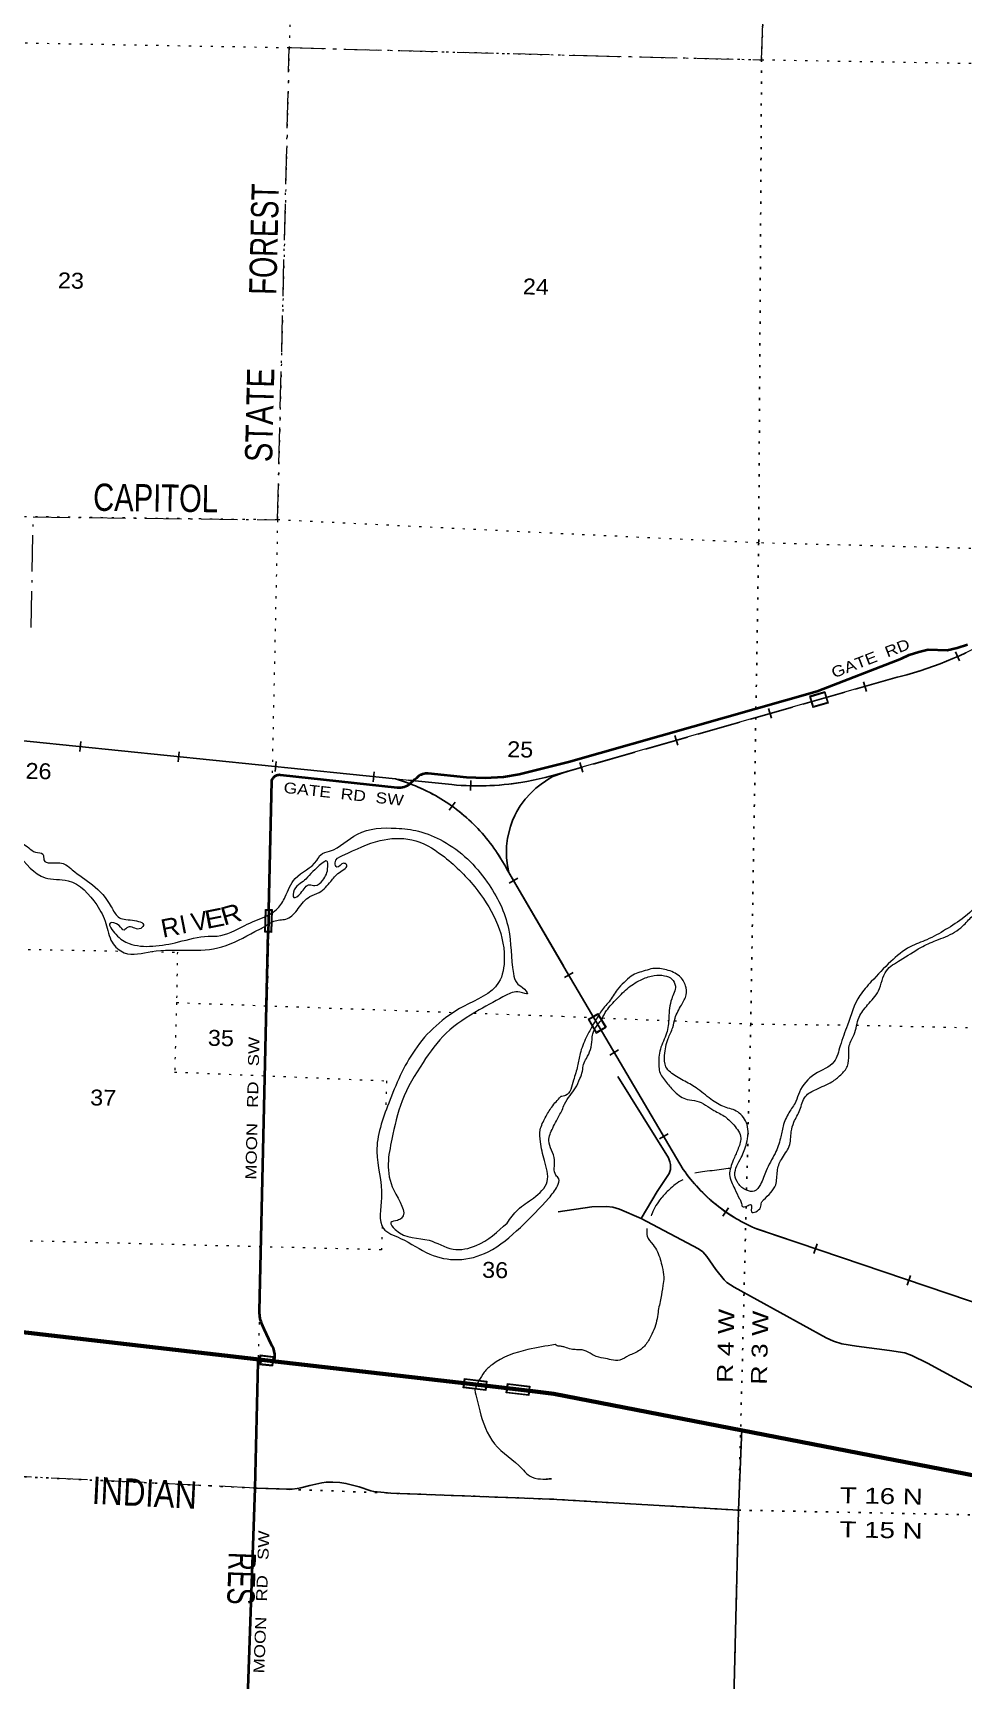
# Model space of a CAD drawing. Header units: feet. Extents: x -757852 to -501257, y -360805 to -170898.
# Drawn here: x -539806 to -529575, y -244232 to -226110 of the extents above; entities that cross this region are included whole.
import ezdxf
from ezdxf.enums import TextEntityAlignment as Align

# ---------------------------------------------------------------- set-up
doc = ezdxf.new("R2010")
doc.units = ezdxf.units.FT
doc.header["$LTSCALE"] = 80
doc.header["$PDMODE"] = 32
doc.header["$PDSIZE"] = 40
for name, pattern in [('DOT_DASHED', [7.7, 5, -1.2, 0.3, -1.2]), ('DOTTED', [1.5, 0.3, -1.2]), ('LONG_DASHED', [7.5, 6, -1.5])]:
    doc.linetypes.add(name, pattern=pattern)
for name, color, linetype, lineweight in [('20', 7, 'Continuous', 70), ('26', 7, 'Continuous', 40), ('27', 7, 'Continuous', 13), ('29', 7, 'Continuous', 25), ('34', 7, 'Continuous', 13), ('39', 7, 'Continuous', 13), ('41', 7, 'Continuous', 13), ('44', 7, 'DOT_DASHED', 13), ('55', 7, 'Continuous', 13), ('57', 7, 'Continuous', 13), ('6', 7, 'DOTTED', 25), ('61', 7, 'Continuous', 13), ('63', 7, 'Continuous', 25), ('7', 7, 'DOTTED', 13)]:
    doc.layers.add(name, color=color, linetype=linetype, lineweight=lineweight)

msp = doc.modelspace()

# ---------------------------------------------------------------- linework, layer by layer
at = {"layer": '20'}
for points in [[(-537162.3, -240724.1), (-537351.82, -240702.15), (-540589.23, -240327.29), (-542645.6, -240089.19)], [(-534078.02, -241081.22), (-534340.68, -241050.81), (-534811.65, -240996.27), (-537140.05, -240726.67), (-537162.3, -240724.1)], [(-526763.89, -242468.67), (-526956.25, -242457.31), (-527227.4, -242416.84), (-529039.16, -242063.61), (-534078.02, -241081.22)]]:
    msp.add_lwpolyline(points, dxfattribs=at)
at = {"layer": '26'}
msp.add_line((-537211.65, -235755), (-537217.38, -236004.94), dxfattribs=at)
for points in [[(-533914.3, -234129.08), (-531180.83, -233351.45), (-530251.7, -232991.87), (-530166.09, -232953.05), (-530063.12, -232917.99), (-529957.05, -232893.89), (-529748.29, -232899.15), (-529640.38, -232875.51), (-529526.48, -232838.25)], [(-537211.65, -235755), (-537179.2, -234340.24), (-537177.06, -234331.48), (-537174, -234323), (-537170.08, -234314.88), (-537165.33, -234307.21), (-537159.81, -234300.09), (-537153.57, -234293.58), (-537146.69, -234287.76), (-537139.23, -234282.69), (-537131.29, -234278.42), (-537122.94, -234275.02), (-537114.29, -234272.5), (-537105.41, -234270.9), (-537096.42, -234270.24), (-537087.41, -234270.52), (-537081.88, -234271.16), (-535800.69, -234410.18), (-535780.97, -234411.75), (-535761.2, -234411.25), (-535741.59, -234408.68), (-535722.36, -234404.08), (-535703.71, -234397.5), (-535685.85, -234389), (-535668.97, -234378.68), (-535655.92, -234368.87), (-535604.21, -234319.42), (-535585.03, -234303.71), (-535559.99, -234283.2), (-535535.03, -234268.54), (-535532.95, -234267.47), (-535518.32, -234261.79), (-535503.17, -234257.67), (-535487.68, -234255.16), (-535472.02, -234254.29), (-535458.57, -234254.84), (-535036.08, -234296.46), (-534833.5, -234305.29), (-534631.12, -234292.9), (-534459.64, -234265.53), (-533914.3, -234129.08)], [(-537162.3, -240724.1), (-537149.65, -240698.78), (-537149.49, -240698.38), (-537146.43, -240687.15), (-537144.57, -240675.67), (-537144.03, -240665.94), (-537146.23, -240641.32), (-537151.87, -240615.94), (-537153.07, -240610.75), (-537161.99, -240584.88), (-537174.36, -240558.31), (-537185.64, -240534.88), (-537264.01, -240372.03), (-537278.66, -240338.51), (-537289.65, -240313.36), (-537297.22, -240288.51), (-537302.05, -240272.69), (-537310.17, -240230.79), (-537311.11, -240221.05), (-537313.5, -240196.22), (-537312.93, -240171.05), (-537217.38, -236004.94)], [(-537451.6, -244635.71), (-537361.58, -242119.66), (-537327.44, -240732.97), (-537326.75, -240705.05)]]:
    msp.add_lwpolyline(points, dxfattribs=at)
at = {"layer": '29'}
for p, q in [((-532814.46, -238487.81), (-533373.26, -237592.36)), ((-537017.29, -242131.25), (-537359.57, -242119.7)), ((-534106.2, -242241.98), (-535867.95, -242174.72)), ((-532043.5, -242362.54), (-534106.2, -242241.98))]:
    msp.add_line(p, q, dxfattribs=at)
for points in [[(-533114.1, -239152.67), (-532941.53, -238855.02), (-532807.31, -238658.92), (-532794.53, -238614.16), (-532792.39, -238560.87), (-532798.79, -238531.03), (-532814.46, -238487.81)], [(-534030.36, -239079.69), (-533657.36, -239025.53), (-533497.57, -239021.27), (-533427.27, -239029.8), (-533352.7, -239051.11), (-533114.1, -239152.67)], [(-533114.1, -239152.67), (-532485.61, -239488.06), (-532436.6, -239522.16), (-532391.87, -239573.32), (-532293.87, -239714), (-532204.39, -239829.1), (-532174.56, -239856.8), (-532093.61, -239910.09), (-531079.52, -240468.54), (-531000.68, -240504.77), (-530909.08, -240532.48), (-530747.17, -240558.06), (-530384.99, -240604.95)], [(-530384.99, -240604.95), (-530214.55, -240632.65), (-530139.98, -240660.36), (-529965.29, -240745.62), (-529500.85, -240997.14), (-529415.63, -241044.03), (-529362.38, -241058.95), (-529290.99, -241066.1)], [(-532008, -241472.3), (-532043.5, -242362.54), (-532112.67, -245031.95), (-530130.09, -245046.52), (-527730.92, -245077.75)], [(-537017.29, -242131.25), (-536953.91, -242130.3), (-536898.65, -242123.92), (-536858.27, -242115.41), (-536760.5, -242089.9), (-536628.74, -242062.26), (-536581.98, -242055.88), (-536507.59, -242055.88), (-536428.96, -242060.13), (-536363.07, -242068.63), (-536218.55, -242106.91), (-536088.91, -242149.43), (-536057.03, -242157.94), (-535980.52, -242166.44), (-535867.95, -242174.72)]]:
    msp.add_lwpolyline(points, dxfattribs=at)
at = {"layer": '34'}
for p, q in [((-530298.99, -233198.25), (-533922.04, -234231.28)), ((-540341.55, -233853.38), (-535199.03, -234379.06)), ((-534571.88, -235347.29), (-533970.7, -236373.68)), ((-533963.61, -236390.79), (-532653.72, -238614.97)), ((-533699.52, -236961.9), (-533591.11, -236898.51)), ((-533699.07, -236962.22), (-533610.53, -237113.61)), ((-533591.11, -236898.51), (-533502.33, -237050.34)), ((-533610.53, -237113.61), (-533502.33, -237050.34)), ((-531852.28, -239266.86), (-522303.94, -242487.41))]:
    msp.add_line(p, q, dxfattribs=at)
at = {"layer": '34', "lineweight": 25}
for p, q in [((-539279.25, -233905.57), (-539290.5, -234015.6)), ((-538199.36, -234018.58), (-538210.6, -234128.62)), ((-537132.44, -234125.02), (-537143.69, -234235.06)), ((-536052.54, -234238.03), (-536063.79, -234348.07)), ((-535163.4, -234573.51), (-535228.59, -234662.86)), ((-534471.61, -235407.47), (-534567.05, -235463.37)), ((-533958.08, -236503.7), (-533862.77, -236447.57)), ((-533460.4, -237355.81), (-533365.09, -237299.68)), ((-532914.04, -238278.38), (-532818.73, -238222.24)), ((-532218.34, -239126.64), (-532154.28, -239036.46)), ((-531215.89, -239537.97), (-531180.54, -239433.16)), ((-530187.88, -239887.46), (-530152.53, -239782.65))]:
    msp.add_line(p, q, dxfattribs=at)
for points in [[(-535820.07, -234316.68), (-540341.67, -233854.47)], [(-533966.81, -236383.49), (-534572.85, -235347.82), (-534588.72, -235316.56), (-534605.18, -235285.87), (-534622.21, -235255.45), (-534639.67, -235225.03), (-534657.76, -235195.16), (-534676.29, -235165.72), (-534695.27, -235136.29), (-534714.87, -235107.39), (-534734.93, -235078.94), (-534755.61, -235050.59), (-534776.65, -235022.85), (-534798.05, -234995.29), (-534820.17, -234968.1), (-534842.63, -234941.54), (-534865.64, -234915.23), (-534888.92, -234889.28), (-534912.91, -234863.71), (-534937.08, -234838.66), (-534961.96, -234813.97), (-534987.03, -234789.82), (-535012.63, -234765.93), (-535038.59, -234742.68), (-535064.99, -234719.87), (-535091.67, -234697.42), (-535118.97, -234675.5), (-535146.54, -234653.95), (-535174.47, -234633.02), (-535202.67, -234612.45), (-535231.4, -234592.6), (-535260.4, -234573.1), (-535289.58, -234554.14), (-535319.2, -234535.63), (-535349.19, -234517.74), (-535379.62, -234500.3), (-535410.05, -234483.31), (-535441.01, -234467.04), (-535472.17, -234451.29), (-535503.58, -234435.91), (-535535.08, -234421.25), (-535567.22, -234407.13), (-535599.35, -234393.45), (-535631.74, -234380.57), (-535664.24, -234367.97), (-535697.25, -234356.08), (-535730.19, -234344.81), (-535763.3, -234334.09), (-535796.86, -234323.81), (-535819.99, -234316.76)], [(-533966.78, -236383.58), (-532652.8, -238614.37), (-532633.5, -238641.46), (-532613.67, -238667.98), (-532593.37, -238694.19), (-532572.66, -238720.33), (-532551.43, -238745.87), (-532529.83, -238770.93), (-532507.82, -238795.92), (-532485.31, -238820.33), (-532462.42, -238844.24), (-532438.96, -238867.99), (-532415.27, -238891.1), (-532391.25, -238913.99), (-532366.62, -238936.43), (-532341.73, -238958.24), (-532316.37, -238979.73), (-532290.82, -239000.82), (-532264.64, -239021.49), (-532238.37, -239041.63), (-532211.49, -239061.33), (-532184.5, -239080.5), (-532157.05, -239099.35), (-532129.35, -239117.55), (-532101.3, -239135.27), (-532073.04, -239152.61), (-532044.27, -239169.36), (-532015.3, -239185.73), (-531986.07, -239201.46), (-531956.65, -239216.82), (-531926.83, -239231.43), (-531896.81, -239245.67), (-531866.68, -239259.38), (-528561.52, -240379.39)]]:
    msp.add_lwpolyline(points, dxfattribs=at)
at = {"layer": '34'}
msp.add_lwpolyline([(-533688.38, -236964.65), (-533593.97, -236909.45), (-533513.27, -237047.47), (-533607.66, -237102.66)], close=True, dxfattribs=at)
for centre, radius, start, end in [((-531401.69, -228925.59), 4412.66, 284.47124, 299.87996), ((-536362.23, -236243.3), 2002.05, 26.5864, 74.08704), ((-535114.41, -230448.1), 3965.61, 279.76999, 287.51024), ((-534910.01, -231392.78), 3000.23, 264.47193, 278.98446), ((-531096.7, -237519.34), 1903.87, 215.13274, 246.61755)]:
    msp.add_arc(centre, radius, start, end, dxfattribs=at)
at = {"layer": '39'}
for points in [[(-526830.45, -231824.45), (-526908.64, -231949.92), (-526978.74, -232204.2), (-527002.81, -232469.25), (-527030.75, -232724.19), (-527097.45, -232886.03), (-527191.48, -233129.89), (-527358.97, -233451.02), (-527496.63, -233658.01), (-527682.35, -233856.21), (-527827.28, -234145.52), (-527955.93, -234288.3), (-528135.93, -234506.69), (-528306.05, -234735.29), (-528554.12, -234940.56), (-528706.39, -235050.8), (-529004.47, -235243.23), (-529169.09, -235373.39), (-529335.22, -235604.06), (-529561.63, -235837.82), (-529766.52, -235975.39), (-529973.02, -236086.8), (-530154.91, -236164.41), (-530370.2, -236325.95), (-530584.39, -236547.84), (-530711.2, -236700.7), (-530846.63, -237026.36), (-530926.34, -237252.34), (-530995.28, -237430.23), (-531204.15, -237565.73), (-531375.82, -237764.14), (-531415.54, -237868.09), (-531489.66, -237989.6), (-531554.14, -238137.4), (-531584.27, -238271.65), (-531643, -238437.64), (-531742.27, -238629.13), (-531804.8, -238780.98), (-531872.14, -238852.32), (-531958.35, -238842.94), (-532047.6, -238769.17), (-532084.29, -238672.08), (-532015.16, -238482.13), (-531956.59, -238326.19), (-531951.49, -238121.17), (-532053.79, -237980.83), (-532197.55, -237926.32), (-532348.89, -237841.53), (-532511.66, -237716.34), (-532652.99, -237633.71), (-532726.67, -237592.35), (-532843.51, -237483.96), (-532857.69, -237359.07), (-532818.74, -237172.67), (-532768.74, -237052.8), (-532743.1, -236950.65), (-532672.64, -236804.96), (-532620.72, -236691.15), (-532627.27, -236592.52), (-532693.98, -236488.93), (-532837.5, -236418.33), (-532985.88, -236403.96), (-533072.57, -236426.74), (-533224.08, -236486.73), (-533303.43, -236555.87), (-533378.95, -236637.14), (-533469.29, -236768.45), (-533563.39, -236883.62), (-533579.65, -236911.3)], [(-533549.66, -236968.87), (-533546.48, -236960.29), (-533496.87, -236866.55), (-533382.45, -236735.62), (-533254.09, -236612.94), (-533102.1, -236520.79), (-532970.97, -236480.6), (-532858.54, -236482.35), (-532776.78, -236519.81), (-532739.78, -236596.8), (-532780.05, -236736.93), (-532811.3, -236945.57), (-532835.96, -237116.1), (-532904.85, -237289.97), (-532921.59, -237468.68), (-532912.59, -237537.18), (-532836.08, -237657.01), (-532745.27, -237760.97), (-532609.97, -237843.5), (-532503.81, -237861.24), (-532314.6, -237964.72), (-532189.18, -238037.05), (-532096.13, -238124.96), (-532019.98, -238268.91), (-532054.04, -238397.07), (-532101.97, -238512.95), (-532142.51, -238671.17), (-532086.65, -238828.88), (-532034.05, -238936.27), (-532014.58, -238976.79), (-532001.19, -239021.24), (-531954.96, -239017.93), (-531906.53, -239002.6), (-531901.66, -239079.09), (-531802.56, -239032.37), (-531791.71, -238978.24), (-531769.17, -238948.43), (-531636.13, -238781.59), (-531617.83, -238633.07), (-531573.7, -238503.06), (-531487.2, -238359.62), (-531464.7, -238199.11), (-531434.99, -238093), (-531370.73, -237959.27), (-531308.26, -237811.44), (-531190.61, -237732.84), (-531016.65, -237649.07), (-530921.14, -237574.15), (-530847.39, -237476.76), (-530831.46, -237352.34), (-530825.9, -237249.88), (-530773.89, -237130.04), (-530718.81, -236939.87), (-530624.41, -236804.6), (-530505.6, -236649.6), (-530417.92, -236427.76), (-530265.57, -236311.49), (-530038.57, -236172.25), (-529872.73, -236094.39), (-529767.7, -236053.8), (-529579.18, -235936.08), (-529475.18, -235831.12), (-529343.24, -235736.65), (-529155.45, -235534.47), (-529036.62, -235377.46), (-528924.35, -235256.54), (-528740.21, -235162.88), (-528547.61, -235041.21), (-528304.21, -234880.1), (-528084.55, -234694.5), (-527977.7, -234533.28), (-527858.32, -234340.09), (-527625.27, -234066.22), (-527542.49, -233902.62), (-527410.67, -233683.47), (-527321.89, -233521.98), (-527225.02, -233356.59), (-527145.33, -233265.33), (-527085.05, -233129.53), (-527037.94, -233067.93), (-526921.44, -233065.71), (-526888.4, -233138.62), (-526804.23, -233149.98), (-526794.96, -233067.68), (-526752.13, -233024.11), (-526657.11, -232981.34)], [(-545056.57, -236560.96), (-544812, -236323.14), (-544599.16, -236334), (-544440.59, -236434.13), (-544345.57, -236410.14), (-544308.81, -236384.83), (-544250.93, -236492.74), (-544046.37, -236603.97), (-543885.41, -236597.57), (-543716.72, -236426.41), (-543595.71, -236230.03), (-543534.87, -235937.76), (-543442.48, -235583.85), (-543256.43, -235524.93), (-542977.69, -235475.72), (-542776.07, -235538.62), (-542637.44, -235720.77), (-542571.77, -235929.42), (-542606.26, -236033.23), (-542550.05, -236215.52), (-542458.69, -236354.36), (-542424.15, -236427.55), (-542390.22, -236438.37), (-542359.88, -236519.51), (-542284.16, -236549.39), (-542119.11, -236629.56), (-541899.15, -236592.31), (-541751.17, -236537.33), (-541698.95, -236450.02), (-541655.9, -236412.78), (-541628.67, -236453.62), (-541570.45, -236277.95), (-541534.62, -236025.34), (-541574.48, -235831.35), (-541478.22, -235662.57), (-541410.42, -235418.73), (-541324.09, -235155.19), (-541116.21, -234850.16), (-540900.09, -234804.78), (-540466.41, -234828.69), (-540224.51, -234888.48), (-539999.73, -234994.14), (-539852.76, -235073.9), (-539777.49, -235123.88), (-539697.58, -235145.8), (-539684.91, -235208.44), (-539510.74, -235240.55), (-539444.89, -235262.15), (-539373.78, -235318.07), (-539152.31, -235481.98), (-538944.66, -235724.02), (-538870.75, -235834.31), (-538710.78, -235872.13), (-538591.44, -235929.14), (-538636.55, -235968.34), (-538760.72, -235947.42), (-538803.68, -235980.64), (-538858.81, -235929.11), (-538958.77, -235904.72), (-538895.18, -236026.84), (-538748.71, -236128.71), (-538205.54, -236110.86), (-537878.46, -236047.88), (-537779.92, -236046.09), (-537475.73, -235928.28), (-537253.82, -235833.86)], [(-537253.82, -235833.86), (-537115.76, -235743.36), (-537032.45, -235614.51), (-536921.36, -235411.87), (-536683.72, -235214.12), (-536640.08, -235150.75), (-536544.74, -235112.68), (-536236.97, -234924.56), (-535809.34, -234859.84), (-535564.84, -234893.54), (-535293.89, -235002.26), (-534809.47, -235451.7), (-534575.73, -235963.85), (-534520.49, -236457.87), (-534484.62, -236561.26), (-534419.44, -236613.02), (-534366.68, -236680.59), (-534448.75, -236664.65), (-534602.26, -236697.37), (-534897.4, -236859.63), (-535260.96, -237114.87), (-535515.46, -237436.95), (-535746.05, -237858.12), (-535858.05, -238279.96), (-535836.55, -238843.62), (-535750.94, -239149.26), (-535797.74, -239174.35), (-535868.65, -239198.89), (-535822.1, -239274.36), (-535448.86, -239393.45), (-535185.68, -239489.92), (-534929.51, -239451.48), (-534590.24, -239203.73)], [(-541386.25, -235684.77), (-541374.64, -235526.14), (-541277.4, -235403.64), (-541295.71, -235234.28), (-541137.45, -234990.47), (-540780.15, -234924.15), (-540338.48, -234950.26), (-539983.02, -235145.37), (-539673.27, -235405.81), (-539420.69, -235437.68), (-539105.04, -235704.3), (-539003.07, -235907.74), (-538935.34, -236114.43), (-538801.24, -236230.1), (-538499.41, -236216.83), (-537728.33, -236165.92), (-537364.7, -235997.17), (-537256.06, -235941.94)], [(-537256.06, -235941.94), (-537140.89, -235877.54), (-537007.69, -235854.42), (-536888.63, -235744.48), (-536761.03, -235612.62), (-536659.48, -235566.65), (-536530.1, -235444.88), (-536435.41, -235346.46), (-536357.07, -235259.74), (-536386.9, -235244.98), (-536462.23, -235287.52), (-536483.25, -235238.78), (-536401.07, -235160.19), (-535985.25, -234994.63), (-535639.3, -234986.38), (-535305.41, -235156.87), (-534947.36, -235504.89), (-534621.13, -236284.63), (-534683.58, -236558.76), (-535071.43, -236821.5), (-535606.86, -237300.12), (-535893.4, -237884.95), (-536023.97, -238416.99), (-535971.05, -238925.04), (-535950.51, -239263.41), (-535761.99, -239372.27), (-535440.24, -239546.5), (-535131.99, -239605.78), (-534800.4, -239520.78), (-534444.56, -239251.29), (-534131.74, -238928.52), (-534036.29, -238795.93), (-534022.43, -238715.79), (-534053.72, -238676.87), (-534068.05, -238509.6), (-534131.62, -238296.97), (-534088.32, -238159.18), (-534048.34, -238079.63), (-533985.25, -237960.89)], [(-536802.9, -235418.58), (-536628.19, -235247.56), (-536573.3, -235220.65), (-536562.6, -235281.23), (-536618.28, -235432.82), (-536706.03, -235491.17), (-536762.11, -235481.86), (-536860.67, -235574.15), (-536936.15, -235622.73), (-536932.24, -235538.34), (-536867.4, -235469.28), (-536802.9, -235418.58)], [(-533579.65, -236911.3), (-533658.2, -237045.02), (-533720.21, -237162.69), (-533787.12, -237338.61), (-533815.28, -237474.9), (-533859.83, -237633.06), (-533948.7, -237800.59), (-534001.08, -237811.84)], [(-533985.25, -237960.89), (-533958.15, -237894.95), (-533898.48, -237799.36), (-533839.02, -237717.84), (-533789.26, -237614.05), (-533761.92, -237532.03), (-533750.76, -237457.81), (-533717.64, -237391.97), (-533674, -237294.11), (-533656.3, -237185.81), (-533647.3, -237121.6), (-533549.66, -236968.87)], [(-534590.24, -239203.73), (-534472.37, -239057.57), (-534300.61, -238928.72), (-534149.78, -238747.1), (-534180.8, -238517.1), (-534224.36, -238308.95), (-534225.45, -238178.19), (-534170.18, -238044.69), (-534099.2, -237927.63), (-534001.08, -237811.84)], [(-532133.45, -238602.95), (-532232, -238613.48), (-532334.63, -238627.97), (-532441.25, -238640.39), (-532527.01, -238654.29)], [(-532658.23, -238727.73), (-532740.52, -238778.51), (-532803.6, -238833.83), (-532897.44, -238930.91), (-532952.88, -239012.49), (-532996.38, -239100.29), (-533006.54, -239122.75)], [(-533052.1, -239265.64), (-533053.34, -239282.39), (-533050.29, -239346.78), (-532985.46, -239442.29), (-532905.54, -239602.39), (-532884.73, -239687.17), (-532866.35, -239800.06), (-532875.78, -239892.41), (-532899.92, -240028.77), (-532930.39, -240185.14), (-532945.87, -240279.4), (-533021.05, -240471.27), (-533090.79, -240568.72), (-533131.45, -240602.27), (-533190.19, -240635.54), (-533252.85, -240662.72), (-533349.97, -240711.48), (-533444.3, -240708.01), (-533528.37, -240690.61), (-533634.38, -240662.83), (-533678.16, -240636.01), (-533763.97, -240600.49), (-533828.18, -240597.48), (-533886.31, -240590.55), (-533956.27, -240569.35), (-533992.29, -240560.75), (-534040.38, -240553.97), (-534062.28, -240541.57)], [(-534062.28, -240541.57), (-534362.22, -240596.7), (-534755.94, -240762.76), (-534842.44, -240846.15), (-534946.81, -241037.68)], [(-534946.81, -241037.68), (-534891.94, -241268.54), (-534729.24, -241632.25), (-534427.79, -241904.58), (-534251.41, -242017.19), (-534105.22, -242017.37), (-534159.96, -242022.23)]]:
    msp.add_spline(points, degree=3, dxfattribs=at)
at = {"layer": '44'}
for points in [[(-533734.54, -226358.54), (-531791.05, -226404.69), (-531682.41, -222901.94)], [(-539825.95, -232652.04), (-539803.03, -231434.39), (-537116.16, -231467.31), (-536987.32, -226271.01), (-533732.52, -226358.59)], [(-540853.15, -249151.42), (-539632.49, -248568.44), (-538549.4, -247603.53), (-538237.06, -247243.7), (-537529.94, -246909.37), (-537359.57, -242119.7), (-542694.99, -241859.98)]]:
    msp.add_lwpolyline(points, dxfattribs=at)
at = {"layer": '55'}
msp.add_point((-537316.99, -240733.8), dxfattribs=at)
at = {"layer": '57'}
for p, q in [((-537319.92, -240758.62), (-537307.61, -240654.35)), ((-537307.61, -240654.35), (-537160.55, -240671.72)), ((-537319.92, -240758.62), (-537172.87, -240775.99)), ((-537160.55, -240671.72), (-537172.87, -240775.99))]:
    msp.add_line(p, q, dxfattribs=at)
for points in [[(-537300.6, -240663.23), (-537169.43, -240678.72), (-537179.87, -240767.1), (-537311.03, -240751.61)], [(-535060.43, -240914.1), (-534812.06, -240942.57), (-534824.02, -241046.89), (-535072.39, -241018.42)], [(-535053.39, -240922.95), (-534820.91, -240949.6), (-534831.05, -241038.03), (-535063.53, -241011.38)], [(-534587.23, -240969.41), (-534338.86, -240997.88), (-534350.82, -241102.2), (-534599.19, -241073.73)], [(-534580.19, -240978.26), (-534347.71, -241004.91), (-534357.85, -241093.34), (-534590.33, -241066.69)]]:
    msp.add_lwpolyline(points, close=True, dxfattribs=at)
at = {"layer": '6'}
for points in [[(-531682.41, -222901.94), (-531791.05, -226404.69), (-531822.94, -231720.76), (-531910.71, -237013.85), (-531956.15, -238844.06)], [(-531960.5, -239019.26), (-532043.5, -242362.54), (-532179.88, -247683.02), (-532184.58, -247801.82)], [(-534101.58, -242241.85), (-537359.57, -242119.7), (-542694.99, -241859.98), (-547975.69, -241669.88), (-549526.34, -241612.65)], [(-534101.58, -242241.85), (-532043.5, -242362.54), (-526763.89, -242468.67), (-521432.85, -242493.17), (-516126.96, -242587.64), (-510905.21, -242668.75), (-505514.09, -242704.23), (-502687.82, -242794.73)]]:
    msp.add_lwpolyline(points, dxfattribs=at)
at = {"layer": '61'}
for p, q in [((-537174.96, -235755.85), (-537180.78, -236005.79)), ((-537180.78, -236005.79), (-537255.76, -236004.04))]:
    msp.add_line(p, q, dxfattribs=at)
msp.add_lwpolyline([(-537255.76, -236004.04), (-537249.94, -235754.11), (-537174.96, -235755.85)], dxfattribs=at)
msp.add_lwpolyline([(-537242.13, -235762.29), (-537183.14, -235763.65), (-537188.58, -235997.6), (-537247.57, -235996.23)], close=True, dxfattribs=at)
at = {"layer": '63'}
for p, q in [((-529657.48, -232917.58), (-529613.11, -233018.91)), ((-530668.49, -233247.97), (-530638.16, -233354.34)), ((-531713.38, -233543.18), (-531683.05, -233649.55)), ((-532743.78, -233839.69), (-532713.45, -233946.06)), ((-533788.67, -234134.91), (-533758.34, -234241.28)), ((-534988.48, -234335.97), (-534992.84, -234446.49))]:
    msp.add_line(p, q, dxfattribs=at)
at = {"layer": '63', "lineweight": 13}
for p, q in [((-531262.39, -233406.84), (-531225.58, -233532.08)), ((-531093.93, -233357.89), (-531262.24, -233407.35)), ((-531094.08, -233357.38), (-531057.27, -233482.61)), ((-531057.27, -233482.61), (-531225.58, -233532.08))]:
    msp.add_line(p, q, dxfattribs=at)
at = {"layer": '63', "linetype": 'LONG_DASHED'}
for points in [[(-529544.9, -232929.83), (-529614.84, -232961.37), (-529685.61, -232992.35), (-529756.87, -233021.59), (-529828.42, -233049.47), (-529901.01, -233076.4), (-529973.48, -233101.76), (-530046.4, -233126.35), (-530120.2, -233149.4), (-530193.89, -233170.88), (-530268.23, -233191.19), (-530298.7, -233199.31), (-533916.63, -234231.04)], [(-533916.64, -234231.04), (-533969.73, -234246.3), (-534036.48, -234265.44), (-534102.96, -234283.73), (-534170.04, -234300.92), (-534237.78, -234316.6), (-534305.25, -234331.45), (-534372.94, -234345.11), (-534441.29, -234357.29), (-534467.91, -234361.37), (-534519.58, -234368.73), (-534571.76, -234375.14), (-534623.83, -234380.36), (-534675.83, -234384.97), (-534728.35, -234388.63), (-534780.49, -234391.43), (-534832.83, -234393.29), (-534885.36, -234393.94), (-534937.54, -234394.01), (-534989.92, -234393.17), (-535042.49, -234391.1), (-535094.71, -234388.46), (-535146.83, -234384.92), (-535199.14, -234380.15), (-535787.07, -234320.05)], [(-534572.53, -235348.33), (-534586.92, -235269.74), (-534596.79, -235184.81), (-534597.93, -235124.79), (-534597.44, -235088.42), (-534596.16, -235057.19), (-534585.32, -234970.03), (-534552.2, -234839.36), (-534530.23, -234776.6), (-534505.7, -234720.68), (-534482.45, -234675.74), (-534445.2, -234615.02), (-534390.73, -234539.99), (-534334.37, -234478.01), (-534275.44, -234420.49), (-534217.17, -234373.48), (-534121.99, -234310.8), (-534085.97, -234291.91), (-534053.78, -234278.44), (-533972.72, -234251.34), (-533916.63, -234231.04)]]:
    msp.add_lwpolyline(points, dxfattribs=at)
at = {"layer": '63', "lineweight": 13}
msp.add_lwpolyline([(-531252.3, -233412.76), (-531099.34, -233367.82), (-531067.2, -233477.19), (-531220.16, -233522.14)], close=True, dxfattribs=at)
at = {"layer": '7'}
for p, q in [((-537213.07, -236007.19), (-537230.44, -236820.83)), ((-537249.03, -237583.54), (-537230.44, -236820.83)), ((-534953.19, -236894.43), (-533981.75, -236928.94)), ((-533981.75, -236928.94), (-533668.47, -236941.78)), ((-533540.51, -236947.03), (-532815.8, -236976.74)), ((-537359.57, -242119.7), (-537294.9, -239465.91))]:
    msp.add_line(p, q, dxfattribs=at)
for points in [[(-536871.42, -222780.43), (-536987.32, -226271.01), (-537116.16, -231467.31), (-537207.66, -235753.72)], [(-565117.07, -225391.28), (-563514.18, -225442.42), (-560626.59, -225493.79), (-558141.51, -225654.71), (-552689.34, -225639.52), (-547602.56, -225871.49), (-542290.28, -226176.95), (-536987.32, -226271.01), (-533732.52, -226358.59)], [(-533734.54, -226358.54), (-531791.05, -226404.69), (-526404.76, -226494.38), (-515851.24, -226684.45), (-510587.63, -226786.31), (-509828.76, -226796.94)], [(-533855.71, -231626.12), (-537116.16, -231467.31), (-542530.26, -231398.89), (-547814.73, -231108.14), (-552918.55, -231008.54), (-558213.12, -230898.58), (-563742.26, -230761.17), (-565248.77, -230709.54)], [(-526849.61, -231850.61), (-531822.94, -231720.76), (-533855.71, -231626.12)], [(-541204.52, -236776.91), (-541177.99, -236168.18), (-538857.19, -236211.33)], [(-538513.83, -236217.71), (-538218.11, -236223.21), (-538226.56, -236778.13), (-535153.78, -236887.3)], [(-535965.8, -239238.53), (-535973.88, -239498.2), (-541282.02, -239365.81), (-541200.05, -236702.69)], [(-538226.56, -236778.13), (-538247.75, -237541.95), (-535916.02, -237639.05), (-535926.5, -237975.76)], [(-532752.58, -236979.33), (-531910.71, -237013.85), (-530846.2, -237025.15)], [(-530749, -237026.18), (-526593.67, -237118.79), (-521326.16, -237144.07), (-516032.29, -237236.35), (-510700.3, -237331.24), (-505381.97, -237399.77), (-502573.22, -237588.06)], [(-537558.54, -247686.34), (-537547.94, -247425.18), (-537359.57, -242119.7)]]:
    msp.add_lwpolyline(points, dxfattribs=at)

# ---------------------------------------------------------------- texts
at = {"layer": '27'}
for s, rotation, width, p in [('GATE  RD', 21.157, 1.2, (-530995.48, -233210.54)), ('GATE  RD  SW', 353.807, 1.2, (-537053.88, -234469.95)), ('MOON   RD   SW', 88.686, 1.25, (-537350.2, -238727.75)), ('MOON   RD   SW', 87.951, 1.25, (-537261.46, -244160.45))]:
    msp.add_text(s, height=120, rotation=rotation, dxfattribs=dict(at, width=width)).set_placement(p)
at = {"layer": '41'}
for s, rotation, p in [('V', 10.772, (-538044.96, -235997.07)), ('I', 11.171, (-538171.16, -236022.39))]:
    msp.add_text(s, height=200, rotation=rotation, dxfattribs=at).set_placement(p)
for s, rotation, width, p in [('E', 11.117, 1.2, (-537896.21, -235968.69)), ('R', 16.208, 1.15, (-537705.64, -235933.03)), ('R', 11.059, 1.05, (-538376.88, -236065.16))]:
    msp.add_text(s, height=200, rotation=rotation, dxfattribs=dict(at, width=width)).set_placement(p)
at = {"layer": '44'}
for s, rotation, width, p in [('FOREST', 88.58, 0.75, (-537114.71, -228383.3)), ('STATE', 88.58, 0.8, (-537162.66, -230317.03)), ('CAPITOL', 359.276, 0.8, (-538459.37, -231375.34)), ('INDIAN', 357.213, 0.85, (-538585.1, -242320.96)), ('RES', 267.967, 0.7, (-537661.13, -243109.41))]:
    msp.add_text(s, height=300, rotation=rotation, dxfattribs=dict(at, width=width)).set_placement(p, align=Align.CENTER)
at = {"layer": '6'}
for s, rotation, width, p in [('R 4 W', 88.578, 1.25, (-532108.81, -240964.13)), ('R 3 W', 88.578, 1.25, (-531734.2, -240984.3)), ('T 16 N', 358.848, 1.3, (-530932.33, -242284.86)), ('T 15 N', 358.848, 1.3, (-530934.32, -242659.89))]:
    msp.add_text(s, height=175, rotation=rotation, dxfattribs=dict(at, width=width)).set_placement(p)
at = {"layer": '7', "width": 1.1}
for s, p in [('23', (-539533.51, -228918.5)), ('24', (-534419.19, -228985.51)), ('25', (-534591.42, -234077.11)), ('26', (-539889.99, -234315.53)), ('35', (-537883.87, -237252.55)), ('37', (-539178.71, -237909.03)), ('36', (-534867.09, -239804.87))]:
    msp.add_text(s, height=175, rotation=358.701, dxfattribs=at).set_placement(p)

doc.saveas('drawing.dxf')
